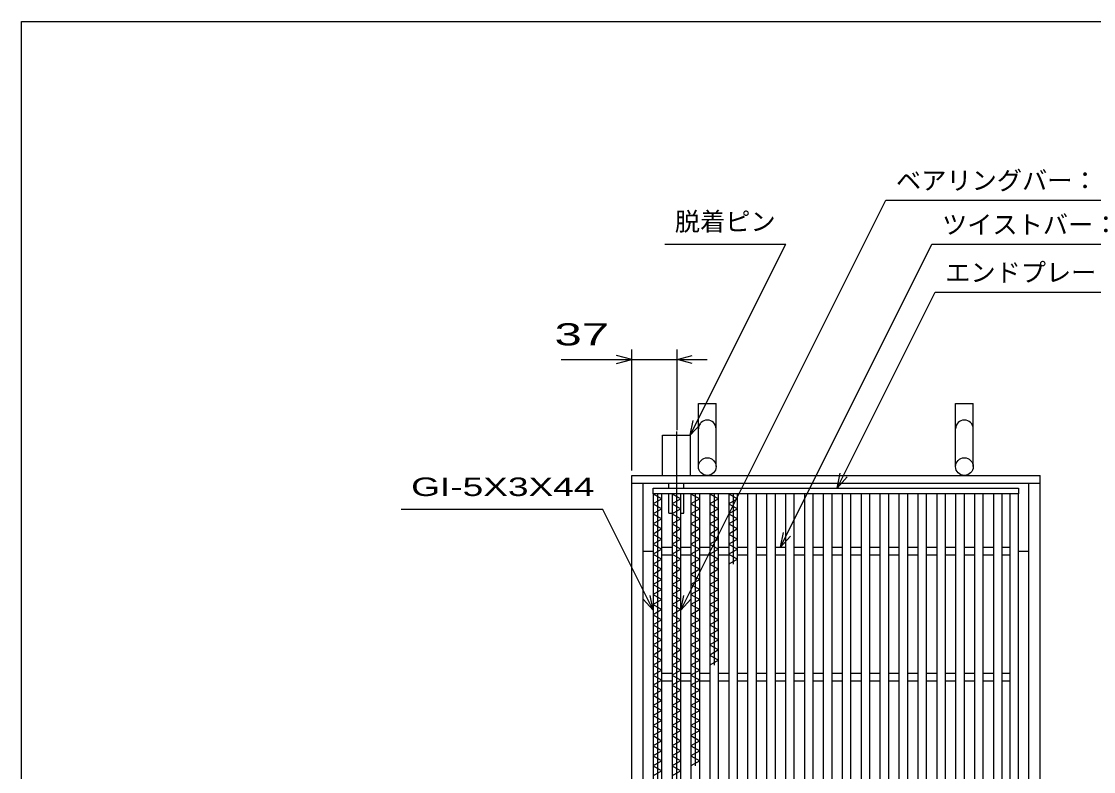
# Model space of a CAD drawing. Units: millimetres, scale not verified. Extents: x -1456 to 1389, y -1026 to 839.
# Drawn here: x -1379 to -529, y 244 to 839 of the extents above; entities that cross this region are included whole.
import ezdxf
from ezdxf.enums import TextEntityAlignment as Align

# ---------------------------------------------------------------- set-up
doc = ezdxf.new("R2010")
doc.units = ezdxf.units.MM
doc.header["$LTSCALE"] = 8
doc.linetypes.add('LONG_DASHED_DOTTED', pattern=[15.25, 12, -1.5, 0.25, -1.5])
for name, color, linetype, lineweight in [('0_2', 150, 'Continuous', 25), ('16', 3, 'Continuous', 25), ('19', 6, 'Continuous', 25), ('22', 4, 'Continuous', 25)]:
    doc.layers.add(name, color=color, linetype=linetype, lineweight=lineweight)
doc.styles.add('ベクトル', font='')
doc.styles.get('ベクトル').set_extended_font_data('ベクトル')

msp = doc.modelspace()

# ---------------------------------------------------------------- linework, layer by layer
at = {"layer": '0_2'}
for p, q in [((-1379.2, -921.2), (-1379.2, 838.8)), ((-1379.2, 838.8), (1388.8, 838.8))]:
    msp.add_line(p, q, dxfattribs=at)
at = {"layer": '16'}
for p, q in [((-878, 468.5), (-588, 468.5)), ((-878, 464), (-878, 468.5)), ((-588, 468.5), (-588, 464)), ((-588, 464), (-878, 464)), ((-878, 464), (-878, -227)), ((-871, 464), (-878, 464)), ((-878, 464), (-871, 460)), ((-871, 460), (-878, 456)), ((-874.5, 464), (-874.5, 88)), ((-871, -227), (-871, 464)), ((-863, 464), (-863, -227)), ((-856, 464), (-863, 464)), ((-863, 464), (-856, 460)), ((-856, 460), (-863, 456)), ((-859.5, 464), (-859.5, 168)), ((-856, -227), (-856, 464)), ((-848, 464), (-848, -227)), ((-841, 464), (-848, 464)), ((-848, 464), (-841, 460)), ((-841, 460), (-848, 456)), ((-844.5, 464), (-844.5, 248)), ((-841, -227), (-841, 464)), ((-833, 464), (-833, -227)), ((-826, 464), (-833, 464)), ((-833, 464), (-826, 460)), ((-826, 460), (-833, 456)), ((-829.5, 464), (-829.5, 328)), ((-826, -227), (-826, 464)), ((-818, 464), (-818, -227)), ((-811, 464), (-818, 464)), ((-818, 464), (-811, 460)), ((-811, 460), (-818, 456)), ((-814.5, 464), (-814.5, 408)), ((-811, -227), (-811, 464)), ((-803, 464), (-803, -227)), ((-796, 464), (-803, 464)), ((-796, -227), (-796, 464)), ((-788, 464), (-788, -227)), ((-781, 464), (-788, 464)), ((-781, -227), (-781, 464)), ((-773, 464), (-773, -227)), ((-766, 464), (-773, 464)), ((-766, -227), (-766, 464)), ((-758, 464), (-758, -227)), ((-751, 464), (-758, 464)), ((-751, -227), (-751, 464)), ((-743, 464), (-743, -227)), ((-736, 464), (-743, 464)), ((-736, -227), (-736, 464)), ((-728, 464), (-728, -227)), ((-721, 464), (-728, 464)), ((-721, -227), (-721, 464)), ((-713, 464), (-713, -227)), ((-706, 464), (-713, 464)), ((-706, -227), (-706, 464)), ((-698, 464), (-698, -227)), ((-691, 464), (-698, 464)), ((-691, -227), (-691, 464)), ((-683, 464), (-683, -227)), ((-676, 464), (-683, 464)), ((-676, -227), (-676, 464)), ((-668, 464), (-668, -227)), ((-661, 464), (-668, 464)), ((-661, -227), (-661, 464)), ((-653, 464), (-653, -227)), ((-646, 464), (-653, 464)), ((-646, -227), (-646, 464)), ((-638, 464), (-638, -227)), ((-631, 464), (-638, 464)), ((-631, -227), (-631, 464)), ((-623, 464), (-623, -227)), ((-616, 464), (-623, 464)), ((-616, -227), (-616, 464)), ((-608, 464), (-608, -227)), ((-601, 464), (-608, 464)), ((-601, -227), (-601, 464)), ((-595, 464), (-595, -227)), ((-588, 464), (-595, 464)), ((-588, -227), (-588, 464)), ((-878, 456), (-871, 452)), ((-871, 452), (-878, 448)), ((-863, 456), (-856, 452)), ((-856, 452), (-863, 448)), ((-848, 456), (-841, 452)), ((-841, 452), (-848, 448)), ((-833, 456), (-826, 452)), ((-826, 452), (-833, 448)), ((-818, 456), (-811, 452)), ((-811, 452), (-818, 448)), ((-878, 448), (-871, 444)), ((-871, 444), (-878, 440)), ((-863, 448), (-856, 444)), ((-856, 444), (-863, 440)), ((-848, 448), (-841, 444)), ((-841, 444), (-848, 440)), ((-833, 448), (-826, 444)), ((-826, 444), (-833, 440)), ((-818, 448), (-811, 444)), ((-811, 444), (-818, 440)), ((-878, 440), (-871, 436)), ((-871, 436), (-878, 432)), ((-863, 440), (-856, 436)), ((-856, 436), (-863, 432)), ((-848, 440), (-841, 436)), ((-841, 436), (-848, 432)), ((-833, 440), (-826, 436)), ((-826, 436), (-833, 432)), ((-818, 440), (-811, 436)), ((-811, 436), (-818, 432)), ((-878, 432), (-871, 428)), ((-871, 428), (-878, 424)), ((-863, 432), (-856, 428)), ((-856, 428), (-863, 424)), ((-848, 432), (-841, 428)), ((-841, 428), (-848, 424)), ((-833, 432), (-826, 428)), ((-826, 428), (-833, 424)), ((-818, 432), (-811, 428)), ((-811, 428), (-818, 424)), ((-878, 424), (-871, 420)), ((-871, 420), (-878, 416)), ((-871, 421.5), (-863, 421.5)), ((-863, 424), (-856, 420)), ((-856, 420), (-863, 416)), ((-856, 421.5), (-848, 421.5)), ((-848, 424), (-841, 420)), ((-841, 420), (-848, 416)), ((-841, 421.5), (-833, 421.5)), ((-833, 424), (-826, 420)), ((-826, 420), (-833, 416)), ((-826, 421.5), (-818, 421.5)), ((-818, 424), (-811, 420)), ((-811, 420), (-818, 416)), ((-811, 421.5), (-803, 421.5)), ((-796, 421.5), (-788, 421.5)), ((-781, 421.5), (-773, 421.5)), ((-766, 421.5), (-758, 421.5)), ((-751, 421.5), (-743, 421.5)), ((-736, 421.5), (-728, 421.5)), ((-721, 421.5), (-713, 421.5)), ((-706, 421.5), (-698, 421.5)), ((-691, 421.5), (-683, 421.5)), ((-676, 421.5), (-668, 421.5)), ((-661, 421.5), (-653, 421.5)), ((-646, 421.5), (-638, 421.5)), ((-631, 421.5), (-623, 421.5)), ((-616, 421.5), (-608, 421.5)), ((-601, 421.5), (-595, 421.5)), ((-878, 416), (-871, 412)), ((-871, 412), (-878, 408)), ((-871, 415.5), (-863, 415.5)), ((-863, 416), (-856, 412)), ((-856, 412), (-863, 408)), ((-856, 415.5), (-848, 415.5)), ((-848, 416), (-841, 412)), ((-841, 412), (-848, 408)), ((-841, 415.5), (-833, 415.5)), ((-833, 416), (-826, 412)), ((-826, 412), (-833, 408)), ((-826, 415.5), (-818, 415.5)), ((-818, 416), (-811, 412)), ((-811, 412), (-818, 408)), ((-811, 415.5), (-803, 415.5)), ((-796, 415.5), (-788, 415.5)), ((-781, 415.5), (-773, 415.5)), ((-766, 415.5), (-758, 415.5)), ((-751, 415.5), (-743, 415.5)), ((-736, 415.5), (-728, 415.5)), ((-721, 415.5), (-713, 415.5)), ((-706, 415.5), (-698, 415.5)), ((-691, 415.5), (-683, 415.5)), ((-676, 415.5), (-668, 415.5)), ((-661, 415.5), (-653, 415.5)), ((-646, 415.5), (-638, 415.5)), ((-631, 415.5), (-623, 415.5)), ((-616, 415.5), (-608, 415.5)), ((-601, 415.5), (-595, 415.5)), ((-878, 408), (-871, 404)), ((-871, 404), (-878, 400)), ((-878, 400), (-871, 396)), ((-863, 408), (-856, 404)), ((-856, 404), (-863, 400)), ((-863, 400), (-856, 396)), ((-848, 408), (-841, 404)), ((-841, 404), (-848, 400)), ((-848, 400), (-841, 396)), ((-833, 408), (-826, 404)), ((-826, 404), (-833, 400)), ((-833, 400), (-826, 396)), ((-871, 396), (-878, 392)), ((-878, 392), (-871, 388)), ((-856, 396), (-863, 392)), ((-863, 392), (-856, 388)), ((-841, 396), (-848, 392)), ((-848, 392), (-841, 388)), ((-826, 396), (-833, 392)), ((-833, 392), (-826, 388)), ((-871, 388), (-878, 384)), ((-878, 384), (-871, 380)), ((-856, 388), (-863, 384)), ((-863, 384), (-856, 380)), ((-841, 388), (-848, 384)), ((-848, 384), (-841, 380)), ((-826, 388), (-833, 384)), ((-833, 384), (-826, 380)), ((-871, 380), (-878, 376)), ((-878, 376), (-871, 372)), ((-856, 380), (-863, 376)), ((-863, 376), (-856, 372)), ((-841, 380), (-848, 376)), ((-848, 376), (-841, 372)), ((-826, 380), (-833, 376)), ((-833, 376), (-826, 372)), ((-871, 372), (-878, 368)), ((-878, 368), (-871, 364)), ((-856, 372), (-863, 368)), ((-863, 368), (-856, 364)), ((-841, 372), (-848, 368)), ((-848, 368), (-841, 364)), ((-826, 372), (-833, 368)), ((-833, 368), (-826, 364)), ((-871, 364), (-878, 360)), ((-878, 360), (-871, 356)), ((-856, 364), (-863, 360)), ((-863, 360), (-856, 356)), ((-841, 364), (-848, 360)), ((-848, 360), (-841, 356)), ((-826, 364), (-833, 360)), ((-833, 360), (-826, 356)), ((-871, 356), (-878, 352)), ((-878, 352), (-871, 348)), ((-856, 356), (-863, 352)), ((-863, 352), (-856, 348)), ((-841, 356), (-848, 352)), ((-848, 352), (-841, 348)), ((-826, 356), (-833, 352)), ((-833, 352), (-826, 348)), ((-871, 348), (-878, 344)), ((-878, 344), (-871, 340)), ((-856, 348), (-863, 344)), ((-863, 344), (-856, 340)), ((-841, 348), (-848, 344)), ((-848, 344), (-841, 340)), ((-826, 348), (-833, 344)), ((-833, 344), (-826, 340)), ((-871, 340), (-878, 336)), ((-878, 336), (-871, 332)), ((-871, 332), (-878, 328)), ((-856, 340), (-863, 336)), ((-863, 336), (-856, 332)), ((-856, 332), (-863, 328)), ((-841, 340), (-848, 336)), ((-848, 336), (-841, 332)), ((-841, 332), (-848, 328)), ((-826, 340), (-833, 336)), ((-833, 336), (-826, 332)), ((-826, 332), (-833, 328)), ((-878, 328), (-871, 324)), ((-871, 324), (-878, 320)), ((-863, 328), (-856, 324)), ((-856, 324), (-863, 320)), ((-848, 328), (-841, 324)), ((-841, 324), (-848, 320)), ((-878, 320), (-871, 316)), ((-871, 316), (-878, 312)), ((-871, 321.5), (-863, 321.5)), ((-871, 315.5), (-863, 315.5)), ((-863, 320), (-856, 316)), ((-856, 316), (-863, 312)), ((-856, 321.5), (-848, 321.5)), ((-856, 315.5), (-848, 315.5)), ((-848, 320), (-841, 316)), ((-841, 316), (-848, 312)), ((-841, 321.5), (-833, 321.5)), ((-841, 315.5), (-833, 315.5)), ((-826, 321.5), (-818, 321.5)), ((-826, 315.5), (-818, 315.5)), ((-811, 321.5), (-803, 321.5)), ((-811, 315.5), (-803, 315.5)), ((-796, 321.5), (-788, 321.5)), ((-796, 315.5), (-788, 315.5)), ((-781, 321.5), (-773, 321.5)), ((-781, 315.5), (-773, 315.5)), ((-766, 321.5), (-758, 321.5)), ((-766, 315.5), (-758, 315.5)), ((-751, 321.5), (-743, 321.5)), ((-751, 315.5), (-743, 315.5)), ((-736, 321.5), (-728, 321.5)), ((-736, 315.5), (-728, 315.5)), ((-721, 321.5), (-713, 321.5)), ((-721, 315.5), (-713, 315.5)), ((-706, 321.5), (-698, 321.5)), ((-706, 315.5), (-698, 315.5)), ((-691, 321.5), (-683, 321.5)), ((-691, 315.5), (-683, 315.5)), ((-676, 321.5), (-668, 321.5)), ((-676, 315.5), (-668, 315.5)), ((-661, 321.5), (-653, 321.5)), ((-661, 315.5), (-653, 315.5)), ((-646, 321.5), (-638, 321.5)), ((-646, 315.5), (-638, 315.5)), ((-631, 321.5), (-623, 321.5)), ((-631, 315.5), (-623, 315.5)), ((-616, 321.5), (-608, 321.5)), ((-616, 315.5), (-608, 315.5)), ((-601, 321.5), (-595, 321.5)), ((-601, 315.5), (-595, 315.5)), ((-878, 312), (-871, 308)), ((-871, 308), (-878, 304)), ((-863, 312), (-856, 308)), ((-856, 308), (-863, 304)), ((-848, 312), (-841, 308)), ((-841, 308), (-848, 304)), ((-878, 304), (-871, 300)), ((-871, 300), (-878, 296)), ((-863, 304), (-856, 300)), ((-856, 300), (-863, 296)), ((-848, 304), (-841, 300)), ((-841, 300), (-848, 296)), ((-878, 296), (-871, 292)), ((-871, 292), (-878, 288)), ((-863, 296), (-856, 292)), ((-856, 292), (-863, 288)), ((-848, 296), (-841, 292)), ((-841, 292), (-848, 288)), ((-878, 288), (-871, 284)), ((-871, 284), (-878, 280)), ((-863, 288), (-856, 284)), ((-856, 284), (-863, 280)), ((-848, 288), (-841, 284)), ((-841, 284), (-848, 280)), ((-878, 280), (-871, 276)), ((-871, 276), (-878, 272)), ((-863, 280), (-856, 276)), ((-856, 276), (-863, 272)), ((-848, 280), (-841, 276)), ((-841, 276), (-848, 272)), ((-878, 272), (-871, 268)), ((-871, 268), (-878, 264)), ((-878, 264), (-871, 260)), ((-863, 272), (-856, 268)), ((-856, 268), (-863, 264)), ((-863, 264), (-856, 260)), ((-848, 272), (-841, 268)), ((-841, 268), (-848, 264)), ((-848, 264), (-841, 260)), ((-871, 260), (-878, 256)), ((-878, 256), (-871, 252)), ((-856, 260), (-863, 256)), ((-863, 256), (-856, 252)), ((-841, 260), (-848, 256)), ((-848, 256), (-841, 252)), ((-871, 252), (-878, 248)), ((-878, 248), (-871, 244)), ((-856, 252), (-863, 248)), ((-863, 248), (-856, 244)), ((-841, 252), (-848, 248)), ((-871, 244), (-878, 240)), ((-856, 244), (-863, 240))]:
    msp.add_line(p, q, dxfattribs=at)
at = {"layer": '19'}
for p, q in [((-842, 485.5), (-842, 535.5)), ((-842, 535.5), (-828, 535.5)), ((-828, 485.5), (-828, 535.5)), ((-638, 485.5), (-638, 535.5)), ((-638, 535.5), (-624, 535.5)), ((-624, 485.5), (-624, 535.5)), ((-870.5, 478.5), (-870.5, 510.5)), ((-870.5, 510.5), (-848.5, 510.5)), ((-848.5, 510.5), (-848.5, 478.5)), ((-895, 478.5), (-571, 478.5)), ((-895, -241.5), (-895, 478.5)), ((-571, -241.5), (-571, 478.5)), ((-895, 472.5), (-571, 472.5)), ((-886, -235.5), (-886, 472.5)), ((-865.5, 468.5), (-865.5, 472.5)), ((-853.5, 468.5), (-853.5, 472.5)), ((-580, -235.5), (-580, 472.5)), ((-865.5, 448.5), (-865.5, 464)), ((-853.5, 448.5), (-853.5, 464)), ((-865.5, 448.5), (-863, 448.5)), ((-856, 448.5), (-853.5, 448.5)), ((-886, 418.5), (-878, 418.5)), ((-588, 418.5), (-580, 418.5))]:
    msp.add_line(p, q, dxfattribs=at)
at = {"layer": '19', "linetype": 'LONG_DASHED_DOTTED'}
msp.add_line((-859.5, 513.5), (-859.5, 445.5), dxfattribs=at)
at = {"layer": '19'}
for centre in [(-835, 485.5), (-631, 485.5)]:
    msp.add_circle(centre, 7, dxfattribs=at)
for centre in [(-835, 515.5), (-631, 515.5)]:
    msp.add_arc(centre, 7, 0, 180, dxfattribs=at)
at = {"layer": '22'}
for p, q in [((-856, 371.5), (-693.25, 697)), ((-693.25, 697), (-325.25, 697)), ((-868.75, 662), (-772.75, 662)), ((-848.5, 510.5), (-772.75, 662)), ((-777, 421.5), (-656.75, 662)), ((-656.75, 662), (-304.75, 662)), ((-732, 468.5), (-654.25, 624)), ((-654.25, 624), (-318.25, 624)), ((-895, 482.5), (-895, 578.5)), ((-859, 514.5), (-859, 578.5)), ((-951, 570.5), (-895, 570.5)), ((-895, 570.5), (-907, 573.7)), ((-907, 567.3), (-895, 570.5)), ((-895, 570.5), (-859, 570.5)), ((-859, 570.5), (-847, 573.7)), ((-847, 567.3), (-859, 570.5)), ((-859, 570.5), (-835, 570.5)), ((-848.5, 510.5), (-846.1, 522.18)), ((-848.5, 510.5), (-840.5, 519.3)), ((-732, 468.5), (-729.6, 480.18)), ((-732, 468.5), (-724, 477.3)), ((-918, 451.5), (-1078, 451.5)), ((-878, 371.5), (-918, 451.5)), ((-777, 421.5), (-774.6, 433.18)), ((-777, 421.5), (-769, 430.3)), ((-878, 371.5), (-880.4, 383.18)), ((-856, 371.5), (-853.6, 383.18)), ((-878, 371.5), (-886, 380.3)), ((-856, 371.5), (-848, 380.3))]:
    msp.add_line(p, q, dxfattribs=at)

# ---------------------------------------------------------------- texts
at = {"layer": '22', "color": 2, "style": 'ベクトル'}
for s, p in [('ベアリングバー：', (-685.25, 712.6)), ('脱着ピン', (-860.75, 680)), ('ツイストバー：', (-648.75, 677.6)), ('エンドプレート：', (-646.25, 639.6))]:
    msp.add_text(s, height=14.66, dxfattribs=at).set_placement(p, align=Align.MIDDLE_LEFT)
for s, height, width, p in [(' 37 ', 17.6, 1.65, (-967, 590.5)), ('GI-5X3X44', 14.66, 1.5, (-1070, 469.5))]:
    msp.add_text(s, height=height, dxfattribs=dict(at, width=width)).set_placement(p, align=Align.MIDDLE_LEFT)

doc.saveas('drawing.dxf')
